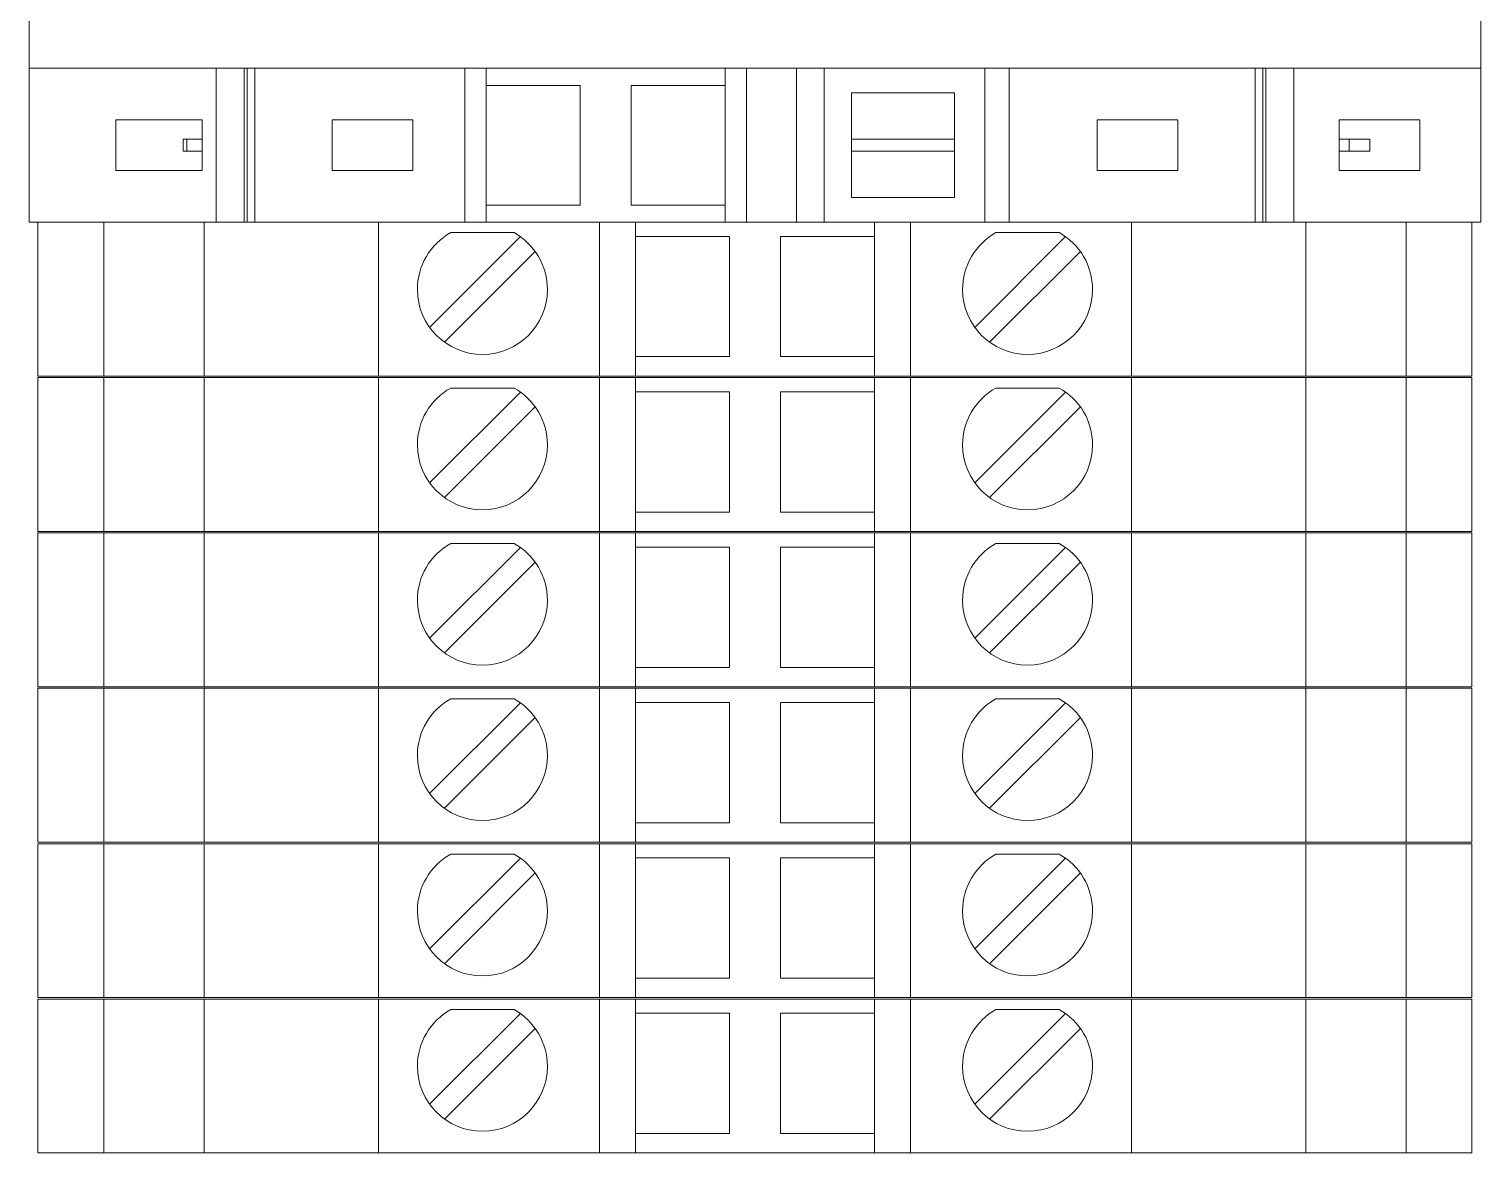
# Model space of a CAD drawing. Header units: millimetres. Extents: x 4962 to 7449, y 754 to 2938.
# Drawn here: x 7142.87 to 7191.47, y 1771.57 to 1809.19 of the extents above; entities that cross this region are included whole.
import ezdxf

# ---------------------------------------------------------------- set-up
doc = ezdxf.new("R2010")
doc.units = ezdxf.units.MM
doc.layers.add('000-PI-Oprema', color=30, linetype='Continuous', lineweight=5)
doc.layers.add('000-PI-ORMAR', color=2, linetype='Continuous')

msp = doc.modelspace()

# ---------------------------------------------------------------- linework, layer by layer
at = {"color": 0, "linetype": 'ByBlock', "lineweight": 0, "ltscale": 0.25}
msp.add_lwpolyline([(7142.867, 1810.071), (7142.867, 1802.721), (7191.467, 1802.721), (7191.467, 1810.071), (7142.867, 1810.071)], dxfattribs=at)
at = {"layer": '000-PI-Oprema', "color": 0, "linetype": 'ByBlock', "lineweight": 0}
for p, q in [((7142.867, 1810.071), (7142.867, 1802.721)), ((7191.467, 1802.721), (7191.467, 1810.071)), ((7149.133, 1807.871), (7142.867, 1807.871)), ((7149.133, 1802.721), (7149.133, 1807.871)), ((7150.069, 1807.871), (7149.133, 1807.871)), ((7150.069, 1802.721), (7150.069, 1807.871)), ((7150.169, 1807.871), (7150.069, 1807.871)), ((7150.169, 1807.871), (7150.169, 1802.721)), ((7150.427, 1807.871), (7150.169, 1807.871)), ((7150.427, 1807.871), (7150.427, 1802.721)), ((7157.449, 1807.871), (7150.427, 1807.871)), ((7157.449, 1807.871), (7158.167, 1807.871)), ((7157.449, 1802.721), (7157.449, 1807.871)), ((7158.167, 1807.296), (7158.167, 1807.871)), ((7158.167, 1807.871), (7166.167, 1807.871)), ((7166.167, 1807.871), (7166.167, 1807.296)), ((7166.167, 1807.871), (7166.886, 1807.871)), ((7166.886, 1807.871), (7168.557, 1807.871)), ((7166.886, 1802.721), (7166.886, 1807.871)), ((7169.483, 1807.871), (7168.557, 1807.871)), ((7168.557, 1807.871), (7168.557, 1802.721)), ((7174.856, 1807.871), (7169.483, 1807.871)), ((7169.483, 1807.871), (7169.483, 1802.721)), ((7174.856, 1807.871), (7174.856, 1802.721)), ((7175.677, 1807.871), (7174.856, 1807.871)), ((7175.677, 1802.721), (7175.677, 1807.871)), ((7175.677, 1807.871), (7183.907, 1807.871)), ((7183.907, 1807.871), (7183.907, 1802.721)), ((7183.907, 1807.871), (7184.165, 1807.871)), ((7184.165, 1802.721), (7184.165, 1807.871)), ((7184.165, 1807.871), (7184.265, 1807.871)), ((7185.202, 1807.871), (7184.265, 1807.871)), ((7184.265, 1802.721), (7184.265, 1807.871)), ((7185.202, 1807.871), (7191.467, 1807.871)), ((7185.202, 1802.721), (7185.202, 1807.871)), ((7158.167, 1803.296), (7158.167, 1807.296)), ((7158.167, 1807.296), (7161.317, 1807.296)), ((7161.317, 1807.296), (7161.317, 1803.296)), ((7163.017, 1807.296), (7166.167, 1807.296)), ((7163.017, 1803.296), (7163.017, 1807.296)), ((7166.167, 1807.296), (7166.167, 1803.296)), ((7170.392, 1807.046), (7173.842, 1807.046)), ((7170.392, 1805.496), (7170.392, 1807.046)), ((7173.842, 1807.046), (7173.842, 1805.496)), ((7145.767, 1804.446), (7145.767, 1806.146)), ((7145.767, 1806.146), (7148.667, 1806.146)), ((7148.667, 1806.146), (7148.667, 1805.496)), ((7153.017, 1806.146), (7155.717, 1806.146)), ((7153.017, 1804.446), (7153.017, 1806.146)), ((7155.717, 1806.146), (7155.717, 1804.446)), ((7178.617, 1806.146), (7181.317, 1806.146)), ((7178.617, 1804.446), (7178.617, 1806.146)), ((7181.317, 1806.146), (7181.317, 1804.446)), ((7186.717, 1805.496), (7186.717, 1806.146)), ((7186.717, 1806.146), (7189.417, 1806.146)), ((7189.417, 1806.146), (7189.417, 1804.446)), ((7148.152, 1805.496), (7148.022, 1805.496)), ((7148.022, 1805.096), (7148.022, 1805.496)), ((7148.152, 1805.496), (7148.152, 1805.096)), ((7148.152, 1805.496), (7148.667, 1805.496)), ((7148.667, 1805.496), (7148.667, 1805.096)), ((7170.392, 1805.496), (7173.842, 1805.496)), ((7170.392, 1805.096), (7170.392, 1805.496)), ((7173.842, 1805.496), (7173.842, 1805.096)), ((7186.717, 1805.096), (7186.717, 1805.496)), ((7186.717, 1805.496), (7187.052, 1805.496)), ((7187.052, 1805.496), (7187.052, 1805.096)), ((7187.752, 1805.496), (7187.052, 1805.496)), ((7187.752, 1805.496), (7187.752, 1805.096)), ((7148.152, 1805.096), (7148.022, 1805.096)), ((7148.152, 1805.096), (7148.667, 1805.096)), ((7148.667, 1805.096), (7148.667, 1804.446)), ((7170.392, 1805.096), (7173.842, 1805.096)), ((7170.392, 1803.546), (7170.392, 1805.096)), ((7173.842, 1805.096), (7173.842, 1803.546)), ((7186.717, 1805.096), (7187.052, 1805.096)), ((7186.717, 1804.446), (7186.717, 1805.096)), ((7187.752, 1805.096), (7187.052, 1805.096)), ((7148.667, 1804.446), (7145.767, 1804.446)), ((7155.717, 1804.446), (7153.017, 1804.446)), ((7181.317, 1804.446), (7178.617, 1804.446)), ((7189.417, 1804.446), (7186.717, 1804.446)), ((7173.842, 1803.546), (7170.392, 1803.546)), ((7161.317, 1803.296), (7158.167, 1803.296)), ((7158.167, 1802.721), (7158.167, 1803.296)), ((7166.167, 1803.296), (7163.017, 1803.296)), ((7166.167, 1803.296), (7166.167, 1802.721)), ((7150.069, 1802.721), (7149.133, 1802.721)), ((7150.169, 1802.721), (7150.069, 1802.721)), ((7150.427, 1802.721), (7150.169, 1802.721)), ((7157.449, 1802.721), (7158.167, 1802.721))]:
    msp.add_line(p, q, dxfattribs=at)
at = {"layer": '000-PI-Oprema', "color": 0, "linetype": 'ByBlock', "lineweight": 0, "ltscale": 0.25}
msp.add_line((7191.467, 1802.721), (7142.867, 1802.721), dxfattribs=at)
at = {"layer": '000-PI-ORMAR', "color": 0, "linetype": 'ByBlock', "lineweight": 0}
for p, q in [((7143.167, 1802.721), (7143.167, 1802.721)), ((7145.367, 1802.721), (7143.167, 1802.721)), ((7143.167, 1802.721), (7143.167, 1797.571)), ((7145.367, 1802.721), (7145.367, 1802.721)), ((7145.367, 1802.721), (7146.959, 1802.721)), ((7145.367, 1802.721), (7145.367, 1797.571)), ((7146.959, 1802.721), (7149.101, 1802.721)), ((7147.417, 1802.721), (7147.417, 1802.721)), ((7148.728, 1802.721), (7148.728, 1797.571)), ((7149.485, 1802.721), (7149.101, 1802.721)), ((7151.993, 1802.721), (7149.485, 1802.721)), ((7149.667, 1802.721), (7149.667, 1802.721)), ((7151.167, 1802.721), (7151.167, 1802.721)), ((7151.993, 1802.721), (7154.567, 1802.721)), ((7152.317, 1802.721), (7152.317, 1802.721)), ((7154.567, 1802.721), (7161.967, 1802.721)), ((7154.567, 1802.721), (7154.567, 1797.571)), ((7157.367, 1802.721), (7157.367, 1802.721)), ((7161.967, 1802.721), (7163.167, 1802.721)), ((7161.967, 1802.721), (7161.967, 1797.571)), ((7163.167, 1802.721), (7163.167, 1802.721)), ((7163.167, 1802.721), (7171.167, 1802.721)), ((7163.167, 1802.721), (7163.167, 1797.571)), ((7171.167, 1802.721), (7171.167, 1802.721)), ((7171.167, 1802.721), (7172.367, 1802.721)), ((7171.167, 1802.721), (7171.167, 1797.571)), ((7172.367, 1802.721), (7179.767, 1802.721)), ((7172.367, 1802.721), (7172.367, 1797.571)), ((7179.767, 1802.721), (7182.341, 1802.721)), ((7179.767, 1802.721), (7179.767, 1797.571)), ((7184.849, 1802.721), (7182.341, 1802.721)), ((7183.167, 1802.721), (7183.167, 1802.721)), ((7183.467, 1802.721), (7183.467, 1802.721)), ((7184.367, 1802.721), (7184.367, 1802.721)), ((7185.233, 1802.721), (7184.849, 1802.721)), ((7185.233, 1802.721), (7187.375, 1802.721)), ((7185.606, 1802.721), (7185.606, 1797.571)), ((7186.917, 1802.721), (7186.917, 1802.721)), ((7187.375, 1802.721), (7188.967, 1802.721)), ((7188.967, 1802.721), (7188.967, 1802.721)), ((7188.967, 1802.721), (7190.167, 1802.721)), ((7188.967, 1802.721), (7188.967, 1797.571)), ((7189.667, 1802.721), (7189.667, 1802.721)), ((7190.167, 1802.721), (7190.167, 1802.721)), ((7190.167, 1802.721), (7190.484, 1802.721)), ((7191.167, 1802.721), (7190.484, 1802.721)), ((7191.167, 1802.721), (7191.167, 1802.721)), ((7191.167, 1802.721), (7191.167, 1797.571)), ((7159.313, 1802.237), (7156.277, 1799.201)), ((7156.984, 1802.371), (7156.984, 1802.371)), ((7159.101, 1802.371), (7156.984, 1802.371)), ((7159.101, 1802.371), (7159.101, 1802.371)), ((7159.313, 1802.237), (7159.313, 1802.237)), ((7163.167, 1802.246), (7166.317, 1802.246)), ((7163.167, 1802.246), (7163.167, 1802.246)), ((7166.317, 1802.246), (7166.317, 1798.221)), ((7166.317, 1802.246), (7166.317, 1802.246)), ((7168.017, 1798.221), (7168.017, 1802.246)), ((7168.017, 1802.246), (7171.167, 1802.246)), ((7168.017, 1802.246), (7168.017, 1802.246)), ((7171.167, 1802.246), (7171.167, 1802.246)), ((7177.563, 1802.237), (7174.527, 1799.201)), ((7175.234, 1802.371), (7175.234, 1802.371)), ((7177.351, 1802.371), (7175.234, 1802.371)), ((7177.351, 1802.371), (7177.351, 1802.371)), ((7177.563, 1802.237), (7177.563, 1802.237)), ((7156.772, 1798.706), (7159.808, 1801.742)), ((7159.808, 1801.742), (7159.808, 1801.742)), ((7161.967, 1801.771), (7161.967, 1799.171)), ((7161.967, 1801.771), (7161.967, 1801.771)), ((7172.367, 1801.771), (7172.367, 1799.171)), ((7172.367, 1801.771), (7172.367, 1801.771)), ((7175.022, 1798.706), (7178.058, 1801.742)), ((7178.058, 1801.742), (7178.058, 1801.742)), ((7156.277, 1799.201), (7156.277, 1799.201)), ((7174.527, 1799.201), (7174.527, 1799.201)), ((7156.772, 1798.706), (7156.772, 1798.706)), ((7161.967, 1799.171), (7161.967, 1799.171)), ((7172.367, 1799.171), (7172.367, 1799.171)), ((7175.022, 1798.706), (7175.022, 1798.706)), ((7166.317, 1798.221), (7163.167, 1798.221)), ((7163.167, 1798.221), (7163.167, 1798.221)), ((7166.317, 1798.221), (7166.317, 1798.221)), ((7171.167, 1798.221), (7168.017, 1798.221)), ((7168.017, 1798.221), (7168.017, 1798.221)), ((7171.167, 1798.221), (7171.167, 1798.221)), ((7145.367, 1797.571), (7143.167, 1797.571)), ((7143.167, 1797.571), (7143.167, 1797.571)), ((7143.167, 1797.521), (7143.167, 1797.521)), ((7145.367, 1797.521), (7143.167, 1797.521)), ((7143.167, 1797.521), (7143.167, 1792.371)), ((7145.367, 1797.571), (7146.959, 1797.571)), ((7145.367, 1797.571), (7145.367, 1797.571)), ((7145.367, 1797.521), (7145.367, 1797.521)), ((7145.367, 1797.521), (7146.959, 1797.521)), ((7145.367, 1797.521), (7145.367, 1792.371)), ((7146.959, 1797.571), (7149.101, 1797.571)), ((7146.959, 1797.521), (7149.101, 1797.521)), ((7147.417, 1797.571), (7147.417, 1797.571)), ((7147.417, 1797.521), (7147.417, 1797.521)), ((7148.728, 1797.521), (7148.728, 1792.371)), ((7149.101, 1797.571), (7149.485, 1797.571)), ((7149.485, 1797.521), (7149.101, 1797.521)), ((7149.485, 1797.571), (7151.993, 1797.571)), ((7151.993, 1797.521), (7149.485, 1797.521)), ((7149.667, 1797.571), (7149.667, 1797.571)), ((7149.667, 1797.521), (7149.667, 1797.521)), ((7151.167, 1797.521), (7151.167, 1797.521)), ((7151.993, 1797.571), (7154.567, 1797.571)), ((7151.993, 1797.521), (7154.567, 1797.521)), ((7152.317, 1797.571), (7152.317, 1797.571)), ((7152.317, 1797.521), (7152.317, 1797.521)), ((7154.567, 1797.571), (7161.967, 1797.571)), ((7154.567, 1797.521), (7161.967, 1797.521)), ((7154.567, 1797.521), (7154.567, 1792.371)), ((7157.367, 1797.571), (7157.367, 1797.571)), ((7157.367, 1797.521), (7157.367, 1797.521)), ((7161.967, 1797.571), (7163.167, 1797.571)), ((7161.967, 1797.521), (7163.167, 1797.521)), ((7161.967, 1797.521), (7161.967, 1792.371)), ((7163.167, 1797.571), (7171.167, 1797.571)), ((7163.167, 1797.571), (7163.167, 1797.571)), ((7163.167, 1797.521), (7163.167, 1797.521)), ((7163.167, 1797.521), (7171.167, 1797.521)), ((7163.167, 1797.521), (7163.167, 1792.371)), ((7171.167, 1797.571), (7172.367, 1797.571)), ((7171.167, 1797.571), (7171.167, 1797.571)), ((7171.167, 1797.521), (7171.167, 1797.521)), ((7171.167, 1797.521), (7172.367, 1797.521)), ((7171.167, 1797.521), (7171.167, 1792.371)), ((7172.367, 1797.571), (7179.767, 1797.571)), ((7172.367, 1797.521), (7179.767, 1797.521)), ((7172.367, 1797.521), (7172.367, 1792.371)), ((7179.767, 1797.571), (7182.341, 1797.571)), ((7179.767, 1797.521), (7182.341, 1797.521)), ((7179.767, 1797.521), (7179.767, 1792.371)), ((7182.341, 1797.571), (7184.849, 1797.571)), ((7184.849, 1797.521), (7182.341, 1797.521)), ((7183.167, 1797.521), (7183.167, 1797.521)), ((7183.467, 1797.571), (7183.467, 1797.571)), ((7183.467, 1797.521), (7183.467, 1797.521)), ((7184.367, 1797.571), (7184.367, 1797.571)), ((7184.367, 1797.521), (7184.367, 1797.521)), ((7184.849, 1797.571), (7185.233, 1797.571)), ((7185.233, 1797.521), (7184.849, 1797.521)), ((7185.233, 1797.571), (7187.375, 1797.571)), ((7185.233, 1797.521), (7187.375, 1797.521)), ((7185.606, 1797.521), (7185.606, 1792.371)), ((7186.917, 1797.571), (7186.917, 1797.571)), ((7186.917, 1797.521), (7186.917, 1797.521)), ((7187.375, 1797.571), (7188.967, 1797.571)), ((7187.375, 1797.521), (7188.967, 1797.521)), ((7188.967, 1797.571), (7190.167, 1797.571)), ((7188.967, 1797.571), (7188.967, 1797.571)), ((7188.967, 1797.521), (7188.967, 1797.521)), ((7188.967, 1797.521), (7190.167, 1797.521)), ((7188.967, 1797.521), (7188.967, 1792.371)), ((7189.667, 1797.521), (7189.667, 1797.521)), ((7190.167, 1797.571), (7190.484, 1797.571)), ((7190.167, 1797.571), (7190.167, 1797.571)), ((7190.167, 1797.521), (7190.167, 1797.521)), ((7190.167, 1797.521), (7190.484, 1797.521)), ((7191.167, 1797.571), (7190.484, 1797.571)), ((7191.167, 1797.521), (7190.484, 1797.521)), ((7191.167, 1797.571), (7191.167, 1797.571)), ((7191.167, 1797.521), (7191.167, 1797.521)), ((7191.167, 1797.521), (7191.167, 1792.371)), ((7159.313, 1797.037), (7156.277, 1794.001)), ((7156.984, 1797.171), (7156.984, 1797.171)), ((7159.101, 1797.171), (7156.984, 1797.171)), ((7159.101, 1797.171), (7159.101, 1797.171)), ((7159.313, 1797.037), (7159.313, 1797.037)), ((7163.167, 1797.046), (7166.317, 1797.046)), ((7163.167, 1797.046), (7163.167, 1797.046)), ((7166.317, 1797.046), (7166.317, 1793.021)), ((7166.317, 1797.046), (7166.317, 1797.046)), ((7168.017, 1793.021), (7168.017, 1797.046)), ((7168.017, 1797.046), (7171.167, 1797.046)), ((7168.017, 1797.046), (7168.017, 1797.046)), ((7171.167, 1797.046), (7171.167, 1797.046)), ((7177.563, 1797.037), (7174.527, 1794.001)), ((7175.234, 1797.171), (7175.234, 1797.171)), ((7177.351, 1797.171), (7175.234, 1797.171)), ((7177.351, 1797.171), (7177.351, 1797.171)), ((7177.563, 1797.037), (7177.563, 1797.037)), ((7156.772, 1793.506), (7159.808, 1796.542)), ((7159.808, 1796.542), (7159.808, 1796.542)), ((7161.967, 1796.571), (7161.967, 1793.971)), ((7161.967, 1796.571), (7161.967, 1796.571)), ((7172.367, 1796.571), (7172.367, 1793.971)), ((7172.367, 1796.571), (7172.367, 1796.571)), ((7175.022, 1793.506), (7178.058, 1796.542)), ((7178.058, 1796.542), (7178.058, 1796.542)), ((7156.277, 1794.001), (7156.277, 1794.001)), ((7161.967, 1793.971), (7161.967, 1793.971)), ((7172.367, 1793.971), (7172.367, 1793.971)), ((7174.527, 1794.001), (7174.527, 1794.001)), ((7156.772, 1793.506), (7156.772, 1793.506)), ((7175.022, 1793.506), (7175.022, 1793.506)), ((7166.317, 1793.021), (7163.167, 1793.021)), ((7163.167, 1793.021), (7163.167, 1793.021)), ((7166.317, 1793.021), (7166.317, 1793.021)), ((7171.167, 1793.021), (7168.017, 1793.021)), ((7168.017, 1793.021), (7168.017, 1793.021)), ((7171.167, 1793.021), (7171.167, 1793.021)), ((7145.367, 1792.371), (7143.167, 1792.371)), ((7143.167, 1792.371), (7143.167, 1792.371)), ((7145.367, 1792.371), (7146.959, 1792.371)), ((7145.367, 1792.371), (7145.367, 1792.371)), ((7146.959, 1792.371), (7149.101, 1792.371)), ((7147.417, 1792.371), (7147.417, 1792.371)), ((7149.101, 1792.371), (7149.485, 1792.371)), ((7149.485, 1792.371), (7151.993, 1792.371)), ((7149.667, 1792.371), (7149.667, 1792.371)), ((7151.993, 1792.371), (7154.567, 1792.371)), ((7152.317, 1792.371), (7152.317, 1792.371)), ((7154.567, 1792.371), (7161.967, 1792.371)), ((7157.367, 1792.371), (7157.367, 1792.371)), ((7161.967, 1792.371), (7163.167, 1792.371)), ((7163.167, 1792.371), (7171.167, 1792.371)), ((7163.167, 1792.371), (7163.167, 1792.371)), ((7171.167, 1792.371), (7172.367, 1792.371)), ((7171.167, 1792.371), (7171.167, 1792.371)), ((7172.367, 1792.371), (7179.767, 1792.371)), ((7179.767, 1792.371), (7182.341, 1792.371)), ((7182.341, 1792.371), (7184.849, 1792.371)), ((7183.467, 1792.371), (7183.467, 1792.371)), ((7184.367, 1792.371), (7184.367, 1792.371)), ((7184.849, 1792.371), (7185.233, 1792.371)), ((7185.233, 1792.371), (7187.375, 1792.371)), ((7186.917, 1792.371), (7186.917, 1792.371)), ((7187.375, 1792.371), (7188.967, 1792.371)), ((7188.967, 1792.371), (7190.167, 1792.371)), ((7188.967, 1792.371), (7188.967, 1792.371)), ((7190.167, 1792.371), (7190.484, 1792.371)), ((7190.167, 1792.371), (7190.167, 1792.371)), ((7191.167, 1792.371), (7190.484, 1792.371)), ((7191.167, 1792.371), (7191.167, 1792.371)), ((7143.167, 1792.321), (7143.167, 1792.321)), ((7145.367, 1792.321), (7143.167, 1792.321)), ((7143.167, 1792.321), (7143.167, 1787.171)), ((7145.367, 1792.321), (7145.367, 1792.321)), ((7145.367, 1792.321), (7146.959, 1792.321)), ((7145.367, 1792.321), (7145.367, 1787.171)), ((7146.959, 1792.321), (7149.101, 1792.321)), ((7147.417, 1792.321), (7147.417, 1792.321)), ((7148.728, 1792.321), (7148.728, 1787.171)), ((7149.485, 1792.321), (7149.101, 1792.321)), ((7151.993, 1792.321), (7149.485, 1792.321)), ((7149.667, 1792.321), (7149.667, 1792.321)), ((7151.167, 1792.321), (7151.167, 1792.321)), ((7151.993, 1792.321), (7154.567, 1792.321)), ((7152.317, 1792.321), (7152.317, 1792.321)), ((7154.567, 1792.321), (7161.967, 1792.321)), ((7154.567, 1792.321), (7154.567, 1787.171)), ((7156.984, 1791.971), (7156.984, 1791.971)), ((7159.101, 1791.971), (7156.984, 1791.971)), ((7157.367, 1792.321), (7157.367, 1792.321)), ((7159.101, 1791.971), (7159.101, 1791.971)), ((7161.967, 1792.321), (7163.167, 1792.321)), ((7161.967, 1792.321), (7161.967, 1787.171)), ((7163.167, 1792.321), (7163.167, 1792.321)), ((7163.167, 1792.321), (7171.167, 1792.321)), ((7163.167, 1792.321), (7163.167, 1787.171)), ((7171.167, 1792.321), (7171.167, 1792.321)), ((7171.167, 1792.321), (7172.367, 1792.321)), ((7171.167, 1792.321), (7171.167, 1787.171)), ((7172.367, 1792.321), (7179.767, 1792.321)), ((7172.367, 1792.321), (7172.367, 1787.171)), ((7175.234, 1791.971), (7175.234, 1791.971)), ((7177.351, 1791.971), (7175.234, 1791.971)), ((7177.351, 1791.971), (7177.351, 1791.971)), ((7179.767, 1792.321), (7182.341, 1792.321)), ((7179.767, 1792.321), (7179.767, 1787.171)), ((7184.849, 1792.321), (7182.341, 1792.321)), ((7183.167, 1792.321), (7183.167, 1792.321)), ((7183.467, 1792.321), (7183.467, 1792.321)), ((7184.367, 1792.321), (7184.367, 1792.321)), ((7185.233, 1792.321), (7184.849, 1792.321)), ((7185.233, 1792.321), (7187.375, 1792.321)), ((7185.606, 1792.321), (7185.606, 1787.171)), ((7186.917, 1792.321), (7186.917, 1792.321)), ((7187.375, 1792.321), (7188.967, 1792.321)), ((7188.967, 1792.321), (7188.967, 1792.321)), ((7188.967, 1792.321), (7190.167, 1792.321)), ((7188.967, 1792.321), (7188.967, 1787.171)), ((7189.667, 1792.321), (7189.667, 1792.321)), ((7190.167, 1792.321), (7190.167, 1792.321)), ((7190.167, 1792.321), (7190.484, 1792.321)), ((7191.167, 1792.321), (7190.484, 1792.321)), ((7191.167, 1792.321), (7191.167, 1792.321)), ((7191.167, 1792.321), (7191.167, 1787.171)), ((7159.313, 1791.837), (7156.277, 1788.801)), ((7159.313, 1791.837), (7159.313, 1791.837)), ((7163.167, 1791.846), (7166.317, 1791.846)), ((7163.167, 1791.846), (7163.167, 1791.846)), ((7166.317, 1791.846), (7166.317, 1787.821)), ((7166.317, 1791.846), (7166.317, 1791.846)), ((7168.017, 1787.821), (7168.017, 1791.846)), ((7168.017, 1791.846), (7171.167, 1791.846)), ((7168.017, 1791.846), (7168.017, 1791.846)), ((7171.167, 1791.846), (7171.167, 1791.846)), ((7177.563, 1791.837), (7174.527, 1788.801)), ((7177.563, 1791.837), (7177.563, 1791.837)), ((7156.772, 1788.306), (7159.808, 1791.342)), ((7159.808, 1791.342), (7159.808, 1791.342)), ((7161.967, 1791.371), (7161.967, 1788.771)), ((7161.967, 1791.371), (7161.967, 1791.371)), ((7172.367, 1791.371), (7172.367, 1788.771)), ((7172.367, 1791.371), (7172.367, 1791.371)), ((7175.022, 1788.306), (7178.058, 1791.342)), ((7178.058, 1791.342), (7178.058, 1791.342)), ((7156.277, 1788.801), (7156.277, 1788.801)), ((7161.967, 1788.771), (7161.967, 1788.771)), ((7172.367, 1788.771), (7172.367, 1788.771)), ((7174.527, 1788.801), (7174.527, 1788.801)), ((7156.772, 1788.306), (7156.772, 1788.306)), ((7175.022, 1788.306), (7175.022, 1788.306)), ((7166.317, 1787.821), (7163.167, 1787.821)), ((7163.167, 1787.821), (7163.167, 1787.821)), ((7166.317, 1787.821), (7166.317, 1787.821)), ((7171.167, 1787.821), (7168.017, 1787.821)), ((7168.017, 1787.821), (7168.017, 1787.821)), ((7171.167, 1787.821), (7171.167, 1787.821)), ((7145.367, 1787.171), (7143.167, 1787.171)), ((7143.167, 1787.171), (7143.167, 1787.171)), ((7143.167, 1787.121), (7143.167, 1787.121)), ((7145.367, 1787.121), (7143.167, 1787.121)), ((7143.167, 1787.121), (7143.167, 1781.971)), ((7145.367, 1787.171), (7146.959, 1787.171)), ((7145.367, 1787.171), (7145.367, 1787.171)), ((7145.367, 1787.121), (7145.367, 1787.121)), ((7145.367, 1787.121), (7146.959, 1787.121)), ((7145.367, 1787.121), (7145.367, 1781.971)), ((7146.959, 1787.171), (7149.101, 1787.171)), ((7146.959, 1787.121), (7149.101, 1787.121)), ((7147.417, 1787.171), (7147.417, 1787.171)), ((7147.417, 1787.121), (7147.417, 1787.121)), ((7148.728, 1787.121), (7148.728, 1781.971)), ((7149.101, 1787.171), (7149.485, 1787.171)), ((7149.485, 1787.121), (7149.101, 1787.121)), ((7149.485, 1787.171), (7151.993, 1787.171)), ((7151.993, 1787.121), (7149.485, 1787.121)), ((7149.667, 1787.171), (7149.667, 1787.171)), ((7149.667, 1787.121), (7149.667, 1787.121)), ((7151.167, 1787.121), (7151.167, 1787.121)), ((7151.993, 1787.171), (7154.567, 1787.171)), ((7151.993, 1787.121), (7154.567, 1787.121)), ((7152.317, 1787.171), (7152.317, 1787.171)), ((7152.317, 1787.121), (7152.317, 1787.121)), ((7154.567, 1787.171), (7161.967, 1787.171)), ((7154.567, 1787.121), (7161.967, 1787.121)), ((7154.567, 1787.121), (7154.567, 1781.971)), ((7157.367, 1787.171), (7157.367, 1787.171)), ((7157.367, 1787.121), (7157.367, 1787.121)), ((7161.967, 1787.171), (7163.167, 1787.171)), ((7161.967, 1787.121), (7163.167, 1787.121)), ((7161.967, 1787.121), (7161.967, 1781.971)), ((7163.167, 1787.171), (7171.167, 1787.171)), ((7163.167, 1787.171), (7163.167, 1787.171)), ((7163.167, 1787.121), (7163.167, 1787.121)), ((7163.167, 1787.121), (7171.167, 1787.121)), ((7163.167, 1787.121), (7163.167, 1781.971)), ((7171.167, 1787.171), (7172.367, 1787.171)), ((7171.167, 1787.171), (7171.167, 1787.171)), ((7171.167, 1787.121), (7171.167, 1787.121)), ((7171.167, 1787.121), (7172.367, 1787.121)), ((7171.167, 1787.121), (7171.167, 1781.971)), ((7172.367, 1787.171), (7179.767, 1787.171)), ((7172.367, 1787.121), (7179.767, 1787.121)), ((7172.367, 1787.121), (7172.367, 1781.971)), ((7179.767, 1787.171), (7182.341, 1787.171)), ((7179.767, 1787.121), (7182.341, 1787.121)), ((7179.767, 1787.121), (7179.767, 1781.971)), ((7182.341, 1787.171), (7184.849, 1787.171)), ((7184.849, 1787.121), (7182.341, 1787.121)), ((7183.167, 1787.121), (7183.167, 1787.121)), ((7183.467, 1787.171), (7183.467, 1787.171)), ((7183.467, 1787.121), (7183.467, 1787.121)), ((7184.367, 1787.171), (7184.367, 1787.171)), ((7184.367, 1787.121), (7184.367, 1787.121)), ((7184.849, 1787.171), (7185.233, 1787.171)), ((7185.233, 1787.121), (7184.849, 1787.121)), ((7185.233, 1787.171), (7187.375, 1787.171)), ((7185.233, 1787.121), (7187.375, 1787.121)), ((7185.606, 1787.121), (7185.606, 1781.971)), ((7186.917, 1787.171), (7186.917, 1787.171)), ((7186.917, 1787.121), (7186.917, 1787.121)), ((7187.375, 1787.171), (7188.967, 1787.171)), ((7187.375, 1787.121), (7188.967, 1787.121)), ((7188.967, 1787.171), (7190.167, 1787.171)), ((7188.967, 1787.171), (7188.967, 1787.171)), ((7188.967, 1787.121), (7188.967, 1787.121)), ((7188.967, 1787.121), (7190.167, 1787.121)), ((7188.967, 1787.121), (7188.967, 1781.971)), ((7189.667, 1787.121), (7189.667, 1787.121)), ((7190.167, 1787.171), (7190.484, 1787.171)), ((7190.167, 1787.171), (7190.167, 1787.171)), ((7190.167, 1787.121), (7190.167, 1787.121)), ((7190.167, 1787.121), (7190.484, 1787.121)), ((7191.167, 1787.171), (7190.484, 1787.171)), ((7191.167, 1787.121), (7190.484, 1787.121)), ((7191.167, 1787.171), (7191.167, 1787.171)), ((7191.167, 1787.121), (7191.167, 1787.121)), ((7191.167, 1787.121), (7191.167, 1781.971)), ((7159.313, 1786.637), (7156.277, 1783.601)), ((7156.984, 1786.771), (7156.984, 1786.771)), ((7159.101, 1786.771), (7156.984, 1786.771)), ((7159.101, 1786.771), (7159.101, 1786.771)), ((7159.313, 1786.637), (7159.313, 1786.637)), ((7163.167, 1786.646), (7166.317, 1786.646)), ((7163.167, 1786.646), (7163.167, 1786.646)), ((7166.317, 1786.646), (7166.317, 1782.621)), ((7166.317, 1786.646), (7166.317, 1786.646)), ((7168.017, 1782.621), (7168.017, 1786.646)), ((7168.017, 1786.646), (7171.167, 1786.646)), ((7168.017, 1786.646), (7168.017, 1786.646)), ((7171.167, 1786.646), (7171.167, 1786.646)), ((7177.563, 1786.637), (7174.527, 1783.601)), ((7175.234, 1786.771), (7175.234, 1786.771)), ((7177.351, 1786.771), (7175.234, 1786.771)), ((7177.351, 1786.771), (7177.351, 1786.771)), ((7177.563, 1786.637), (7177.563, 1786.637)), ((7156.772, 1783.106), (7159.808, 1786.142)), ((7159.808, 1786.142), (7159.808, 1786.142)), ((7161.967, 1786.171), (7161.967, 1783.571)), ((7161.967, 1786.171), (7161.967, 1786.171)), ((7172.367, 1786.171), (7172.367, 1783.571)), ((7172.367, 1786.171), (7172.367, 1786.171)), ((7175.022, 1783.106), (7178.058, 1786.142)), ((7178.058, 1786.142), (7178.058, 1786.142)), ((7156.277, 1783.601), (7156.277, 1783.601)), ((7161.967, 1783.571), (7161.967, 1783.571)), ((7172.367, 1783.571), (7172.367, 1783.571)), ((7174.527, 1783.601), (7174.527, 1783.601)), ((7156.772, 1783.106), (7156.772, 1783.106)), ((7175.022, 1783.106), (7175.022, 1783.106)), ((7166.317, 1782.621), (7163.167, 1782.621)), ((7163.167, 1782.621), (7163.167, 1782.621)), ((7166.317, 1782.621), (7166.317, 1782.621)), ((7171.167, 1782.621), (7168.017, 1782.621)), ((7168.017, 1782.621), (7168.017, 1782.621)), ((7171.167, 1782.621), (7171.167, 1782.621)), ((7145.367, 1781.971), (7143.167, 1781.971)), ((7143.167, 1781.971), (7143.167, 1781.971)), ((7143.167, 1781.921), (7143.167, 1781.921)), ((7145.367, 1781.921), (7143.167, 1781.921)), ((7143.167, 1781.921), (7143.167, 1776.771)), ((7145.367, 1781.971), (7146.959, 1781.971)), ((7145.367, 1781.971), (7145.367, 1781.971)), ((7145.367, 1781.921), (7145.367, 1781.921)), ((7145.367, 1781.921), (7146.959, 1781.921)), ((7145.367, 1781.921), (7145.367, 1776.771)), ((7146.959, 1781.971), (7149.101, 1781.971)), ((7146.959, 1781.921), (7149.101, 1781.921)), ((7147.417, 1781.971), (7147.417, 1781.971)), ((7147.417, 1781.921), (7147.417, 1781.921)), ((7148.728, 1781.921), (7148.728, 1776.771)), ((7149.101, 1781.971), (7149.485, 1781.971)), ((7149.485, 1781.921), (7149.101, 1781.921)), ((7149.485, 1781.971), (7151.993, 1781.971)), ((7151.993, 1781.921), (7149.485, 1781.921)), ((7149.667, 1781.971), (7149.667, 1781.971)), ((7149.667, 1781.921), (7149.667, 1781.921)), ((7151.167, 1781.921), (7151.167, 1781.921)), ((7151.993, 1781.971), (7154.567, 1781.971)), ((7151.993, 1781.921), (7154.567, 1781.921)), ((7152.317, 1781.971), (7152.317, 1781.971)), ((7152.317, 1781.921), (7152.317, 1781.921)), ((7154.567, 1781.971), (7161.967, 1781.971)), ((7154.567, 1781.921), (7161.967, 1781.921)), ((7154.567, 1781.921), (7154.567, 1776.771)), ((7157.367, 1781.971), (7157.367, 1781.971)), ((7157.367, 1781.921), (7157.367, 1781.921)), ((7161.967, 1781.971), (7163.167, 1781.971)), ((7161.967, 1781.921), (7163.167, 1781.921)), ((7161.967, 1781.921), (7161.967, 1776.771)), ((7163.167, 1781.971), (7171.167, 1781.971)), ((7163.167, 1781.971), (7163.167, 1781.971)), ((7163.167, 1781.921), (7163.167, 1781.921)), ((7163.167, 1781.921), (7171.167, 1781.921)), ((7163.167, 1781.921), (7163.167, 1776.771)), ((7171.167, 1781.971), (7172.367, 1781.971)), ((7171.167, 1781.971), (7171.167, 1781.971)), ((7171.167, 1781.921), (7171.167, 1781.921)), ((7171.167, 1781.921), (7172.367, 1781.921)), ((7171.167, 1781.921), (7171.167, 1776.771)), ((7172.367, 1781.971), (7179.767, 1781.971)), ((7172.367, 1781.921), (7179.767, 1781.921)), ((7172.367, 1781.921), (7172.367, 1776.771)), ((7179.767, 1781.971), (7182.341, 1781.971)), ((7179.767, 1781.921), (7182.341, 1781.921)), ((7179.767, 1781.921), (7179.767, 1776.771)), ((7182.341, 1781.971), (7184.849, 1781.971)), ((7184.849, 1781.921), (7182.341, 1781.921)), ((7183.167, 1781.921), (7183.167, 1781.921)), ((7183.467, 1781.971), (7183.467, 1781.971)), ((7183.467, 1781.921), (7183.467, 1781.921)), ((7184.367, 1781.971), (7184.367, 1781.971)), ((7184.367, 1781.921), (7184.367, 1781.921)), ((7184.849, 1781.971), (7185.233, 1781.971)), ((7185.233, 1781.921), (7184.849, 1781.921)), ((7185.233, 1781.971), (7187.375, 1781.971)), ((7185.233, 1781.921), (7187.375, 1781.921)), ((7185.606, 1781.921), (7185.606, 1776.771)), ((7186.917, 1781.971), (7186.917, 1781.971)), ((7186.917, 1781.921), (7186.917, 1781.921)), ((7187.375, 1781.971), (7188.967, 1781.971)), ((7187.375, 1781.921), (7188.967, 1781.921)), ((7188.967, 1781.971), (7190.167, 1781.971)), ((7188.967, 1781.971), (7188.967, 1781.971)), ((7188.967, 1781.921), (7188.967, 1781.921)), ((7188.967, 1781.921), (7190.167, 1781.921)), ((7188.967, 1781.921), (7188.967, 1776.771)), ((7189.667, 1781.921), (7189.667, 1781.921)), ((7190.167, 1781.971), (7190.484, 1781.971)), ((7190.167, 1781.971), (7190.167, 1781.971)), ((7190.167, 1781.921), (7190.167, 1781.921)), ((7190.167, 1781.921), (7190.484, 1781.921)), ((7191.167, 1781.971), (7190.484, 1781.971)), ((7191.167, 1781.921), (7190.484, 1781.921)), ((7191.167, 1781.971), (7191.167, 1781.971)), ((7191.167, 1781.921), (7191.167, 1781.921)), ((7191.167, 1781.921), (7191.167, 1776.771)), ((7159.313, 1781.437), (7156.277, 1778.401)), ((7156.984, 1781.571), (7156.984, 1781.571)), ((7159.101, 1781.571), (7156.984, 1781.571)), ((7159.101, 1781.571), (7159.101, 1781.571)), ((7159.313, 1781.437), (7159.313, 1781.437)), ((7163.167, 1781.446), (7166.317, 1781.446)), ((7163.167, 1781.446), (7163.167, 1781.446)), ((7166.317, 1781.446), (7166.317, 1777.421)), ((7166.317, 1781.446), (7166.317, 1781.446)), ((7168.017, 1777.421), (7168.017, 1781.446)), ((7168.017, 1781.446), (7171.167, 1781.446)), ((7168.017, 1781.446), (7168.017, 1781.446)), ((7171.167, 1781.446), (7171.167, 1781.446)), ((7177.563, 1781.437), (7174.527, 1778.401)), ((7175.234, 1781.571), (7175.234, 1781.571)), ((7177.351, 1781.571), (7175.234, 1781.571)), ((7177.351, 1781.571), (7177.351, 1781.571)), ((7177.563, 1781.437), (7177.563, 1781.437)), ((7156.772, 1777.906), (7159.808, 1780.942)), ((7159.808, 1780.942), (7159.808, 1780.942)), ((7161.967, 1780.971), (7161.967, 1778.371)), ((7161.967, 1780.971), (7161.967, 1780.971)), ((7172.367, 1780.971), (7172.367, 1778.371)), ((7172.367, 1780.971), (7172.367, 1780.971)), ((7175.022, 1777.906), (7178.058, 1780.942)), ((7178.058, 1780.942), (7178.058, 1780.942)), ((7156.277, 1778.401), (7156.277, 1778.401)), ((7161.967, 1778.371), (7161.967, 1778.371)), ((7172.367, 1778.371), (7172.367, 1778.371)), ((7174.527, 1778.401), (7174.527, 1778.401)), ((7156.772, 1777.906), (7156.772, 1777.906)), ((7175.022, 1777.906), (7175.022, 1777.906)), ((7166.317, 1777.421), (7163.167, 1777.421)), ((7163.167, 1777.421), (7163.167, 1777.421)), ((7166.317, 1777.421), (7166.317, 1777.421)), ((7171.167, 1777.421), (7168.017, 1777.421)), ((7168.017, 1777.421), (7168.017, 1777.421)), ((7171.167, 1777.421), (7171.167, 1777.421)), ((7145.367, 1776.771), (7143.167, 1776.771)), ((7143.167, 1776.771), (7143.167, 1776.771)), ((7143.167, 1776.721), (7143.167, 1776.721)), ((7145.367, 1776.721), (7143.167, 1776.721)), ((7143.167, 1776.721), (7143.167, 1771.571)), ((7145.367, 1776.771), (7146.959, 1776.771)), ((7145.367, 1776.771), (7145.367, 1776.771)), ((7145.367, 1776.721), (7145.367, 1776.721)), ((7145.367, 1776.721), (7146.959, 1776.721)), ((7145.367, 1776.721), (7145.367, 1771.571)), ((7146.959, 1776.771), (7149.101, 1776.771)), ((7146.959, 1776.721), (7149.101, 1776.721)), ((7147.417, 1776.771), (7147.417, 1776.771)), ((7147.417, 1776.721), (7147.417, 1776.721)), ((7148.728, 1776.721), (7148.728, 1771.571)), ((7149.101, 1776.771), (7149.485, 1776.771)), ((7149.485, 1776.721), (7149.101, 1776.721)), ((7149.485, 1776.771), (7151.993, 1776.771)), ((7151.993, 1776.721), (7149.485, 1776.721)), ((7149.667, 1776.771), (7149.667, 1776.771)), ((7149.667, 1776.721), (7149.667, 1776.721)), ((7151.167, 1776.721), (7151.167, 1776.721)), ((7151.993, 1776.771), (7154.567, 1776.771)), ((7151.993, 1776.721), (7154.567, 1776.721)), ((7152.317, 1776.771), (7152.317, 1776.771)), ((7152.317, 1776.721), (7152.317, 1776.721)), ((7154.567, 1776.771), (7161.967, 1776.771)), ((7154.567, 1776.721), (7161.967, 1776.721)), ((7154.567, 1776.721), (7154.567, 1771.571)), ((7156.984, 1776.371), (7156.984, 1776.371)), ((7159.101, 1776.371), (7156.984, 1776.371)), ((7157.367, 1776.771), (7157.367, 1776.771)), ((7157.367, 1776.721), (7157.367, 1776.721)), ((7159.101, 1776.371), (7159.101, 1776.371)), ((7161.967, 1776.771), (7163.167, 1776.771)), ((7161.967, 1776.721), (7163.167, 1776.721)), ((7161.967, 1776.721), (7161.967, 1771.571)), ((7163.167, 1776.771), (7171.167, 1776.771)), ((7163.167, 1776.771), (7163.167, 1776.771)), ((7163.167, 1776.721), (7163.167, 1776.721)), ((7163.167, 1776.721), (7171.167, 1776.721)), ((7163.167, 1776.721), (7163.167, 1771.571)), ((7171.167, 1776.771), (7172.367, 1776.771)), ((7171.167, 1776.771), (7171.167, 1776.771)), ((7171.167, 1776.721), (7171.167, 1776.721)), ((7171.167, 1776.721), (7172.367, 1776.721)), ((7171.167, 1776.721), (7171.167, 1771.571)), ((7172.367, 1776.771), (7179.767, 1776.771)), ((7172.367, 1776.721), (7179.767, 1776.721)), ((7172.367, 1776.721), (7172.367, 1771.571)), ((7175.234, 1776.371), (7175.234, 1776.371)), ((7177.351, 1776.371), (7175.234, 1776.371)), ((7177.351, 1776.371), (7177.351, 1776.371)), ((7179.767, 1776.771), (7182.341, 1776.771)), ((7179.767, 1776.721), (7182.341, 1776.721)), ((7179.767, 1776.721), (7179.767, 1771.571)), ((7182.341, 1776.771), (7184.849, 1776.771)), ((7184.849, 1776.721), (7182.341, 1776.721)), ((7183.167, 1776.721), (7183.167, 1776.721)), ((7183.467, 1776.771), (7183.467, 1776.771)), ((7183.467, 1776.721), (7183.467, 1776.721)), ((7184.367, 1776.771), (7184.367, 1776.771)), ((7184.367, 1776.721), (7184.367, 1776.721)), ((7184.849, 1776.771), (7185.233, 1776.771)), ((7185.233, 1776.721), (7184.849, 1776.721)), ((7185.233, 1776.771), (7187.375, 1776.771)), ((7185.233, 1776.721), (7187.375, 1776.721)), ((7185.606, 1776.721), (7185.606, 1771.571)), ((7186.917, 1776.771), (7186.917, 1776.771)), ((7186.917, 1776.721), (7186.917, 1776.721)), ((7187.375, 1776.771), (7188.967, 1776.771)), ((7187.375, 1776.721), (7188.967, 1776.721)), ((7188.967, 1776.771), (7190.167, 1776.771)), ((7188.967, 1776.771), (7188.967, 1776.771)), ((7188.967, 1776.721), (7188.967, 1776.721)), ((7188.967, 1776.721), (7190.167, 1776.721)), ((7188.967, 1776.721), (7188.967, 1771.571)), ((7189.667, 1776.721), (7189.667, 1776.721)), ((7190.167, 1776.771), (7190.484, 1776.771)), ((7190.167, 1776.771), (7190.167, 1776.771)), ((7190.167, 1776.721), (7190.167, 1776.721)), ((7190.167, 1776.721), (7190.484, 1776.721)), ((7191.167, 1776.771), (7190.484, 1776.771)), ((7191.167, 1776.721), (7190.484, 1776.721)), ((7191.167, 1776.771), (7191.167, 1776.771)), ((7191.167, 1776.721), (7191.167, 1776.721)), ((7191.167, 1776.721), (7191.167, 1771.571)), ((7159.313, 1776.237), (7156.277, 1773.201)), ((7159.313, 1776.237), (7159.313, 1776.237)), ((7163.167, 1776.246), (7166.317, 1776.246)), ((7163.167, 1776.246), (7163.167, 1776.246)), ((7166.317, 1776.246), (7166.317, 1772.221)), ((7166.317, 1776.246), (7166.317, 1776.246)), ((7168.017, 1772.221), (7168.017, 1776.246)), ((7168.017, 1776.246), (7171.167, 1776.246)), ((7168.017, 1776.246), (7168.017, 1776.246)), ((7171.167, 1776.246), (7171.167, 1776.246)), ((7177.563, 1776.237), (7174.527, 1773.201)), ((7177.563, 1776.237), (7177.563, 1776.237)), ((7156.772, 1772.706), (7159.808, 1775.742)), ((7159.808, 1775.742), (7159.808, 1775.742)), ((7161.967, 1775.771), (7161.967, 1773.171)), ((7161.967, 1775.771), (7161.967, 1775.771)), ((7172.367, 1775.771), (7172.367, 1773.171)), ((7172.367, 1775.771), (7172.367, 1775.771)), ((7175.022, 1772.706), (7178.058, 1775.742)), ((7178.058, 1775.742), (7178.058, 1775.742)), ((7156.277, 1773.201), (7156.277, 1773.201)), ((7161.967, 1773.171), (7161.967, 1773.171)), ((7172.367, 1773.171), (7172.367, 1773.171)), ((7174.527, 1773.201), (7174.527, 1773.201)), ((7156.772, 1772.706), (7156.772, 1772.706)), ((7175.022, 1772.706), (7175.022, 1772.706)), ((7166.317, 1772.221), (7163.167, 1772.221)), ((7163.167, 1772.221), (7163.167, 1772.221)), ((7166.317, 1772.221), (7166.317, 1772.221)), ((7171.167, 1772.221), (7168.017, 1772.221)), ((7168.017, 1772.221), (7168.017, 1772.221)), ((7171.167, 1772.221), (7171.167, 1772.221)), ((7145.367, 1771.571), (7143.167, 1771.571)), ((7143.167, 1771.571), (7143.167, 1771.571)), ((7145.367, 1771.571), (7146.959, 1771.571)), ((7145.367, 1771.571), (7145.367, 1771.571)), ((7146.959, 1771.571), (7149.101, 1771.571)), ((7147.417, 1771.571), (7147.417, 1771.571)), ((7149.101, 1771.571), (7149.485, 1771.571)), ((7149.485, 1771.571), (7151.993, 1771.571)), ((7149.667, 1771.571), (7149.667, 1771.571)), ((7151.993, 1771.571), (7154.567, 1771.571)), ((7152.317, 1771.571), (7152.317, 1771.571)), ((7154.567, 1771.571), (7161.967, 1771.571)), ((7157.367, 1771.571), (7157.367, 1771.571)), ((7161.967, 1771.571), (7163.167, 1771.571)), ((7163.167, 1771.571), (7171.167, 1771.571)), ((7163.167, 1771.571), (7163.167, 1771.571)), ((7171.167, 1771.571), (7172.367, 1771.571)), ((7171.167, 1771.571), (7171.167, 1771.571)), ((7172.367, 1771.571), (7179.767, 1771.571)), ((7179.767, 1771.571), (7182.341, 1771.571)), ((7182.341, 1771.571), (7184.849, 1771.571)), ((7183.467, 1771.571), (7183.467, 1771.571)), ((7184.367, 1771.571), (7184.367, 1771.571)), ((7184.849, 1771.571), (7185.233, 1771.571)), ((7185.233, 1771.571), (7187.375, 1771.571)), ((7186.917, 1771.571), (7186.917, 1771.571)), ((7187.375, 1771.571), (7188.967, 1771.571)), ((7188.967, 1771.571), (7190.167, 1771.571)), ((7188.967, 1771.571), (7188.967, 1771.571)), ((7190.167, 1771.571), (7190.484, 1771.571)), ((7190.167, 1771.571), (7190.167, 1771.571)), ((7191.167, 1771.571), (7190.484, 1771.571)), ((7191.167, 1771.571), (7191.167, 1771.571))]:
    msp.add_line(p, q, dxfattribs=at)
for centre, start, end in [((7158.042, 1800.471), 119.1246, 180), ((7158.042, 1800.471), 0, 60.8754), ((7176.292, 1800.471), 119.1246, 180), ((7176.292, 1800.471), 0, 60.8754), ((7158.042, 1800.471), 180, 0), ((7176.292, 1800.471), 180, 0), ((7158.042, 1795.271), 119.1246, 180), ((7158.042, 1795.271), 0, 60.8754), ((7176.292, 1795.271), 119.1246, 180), ((7176.292, 1795.271), 0, 60.8754), ((7158.042, 1795.271), 180, 0), ((7176.292, 1795.271), 180, 0), ((7158.042, 1790.071), 119.1246, 180), ((7158.042, 1790.071), 0, 60.8754), ((7176.292, 1790.071), 119.1246, 180), ((7176.292, 1790.071), 0, 60.8754), ((7158.042, 1790.071), 180, 0), ((7176.292, 1790.071), 180, 0), ((7158.042, 1784.871), 119.1246, 180), ((7158.042, 1784.871), 0, 60.8754), ((7176.292, 1784.871), 119.1246, 180), ((7176.292, 1784.871), 0, 60.8754), ((7158.042, 1784.871), 180, 0), ((7176.292, 1784.871), 180, 0), ((7158.042, 1779.671), 119.1246, 180), ((7158.042, 1779.671), 0, 60.8754), ((7176.292, 1779.671), 119.1246, 180), ((7176.292, 1779.671), 0, 60.8754), ((7158.042, 1779.671), 180, 0), ((7176.292, 1779.671), 180, 0), ((7158.042, 1774.471), 119.1246, 180), ((7158.042, 1774.471), 0, 60.8754), ((7176.292, 1774.471), 119.1246, 180), ((7176.292, 1774.471), 0, 60.8754), ((7158.042, 1774.471), 180, 0), ((7176.292, 1774.471), 180, 0)]:
    msp.add_arc(centre, 2.175, start, end, dxfattribs=at)

doc.saveas('drawing.dxf')
